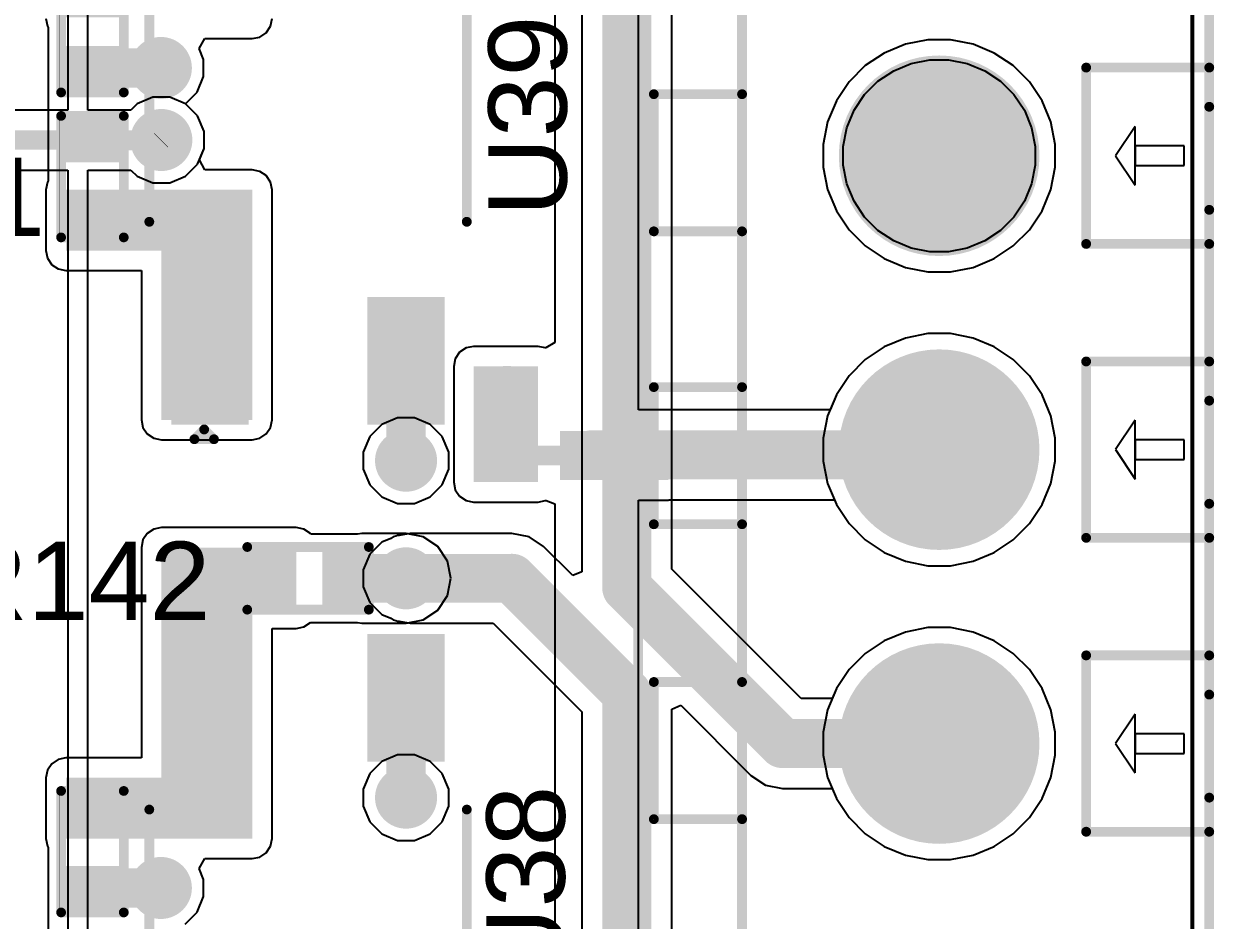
# Model space of a CAD drawing. Header units: millimetres. Extents: x 0 to 5423, y 0 to 5425.
# Drawn here: x 142.68 to 158.11, y 101.7 to 113.32 of the extents above; entities that cross this region are included whole.
import ezdxf

# ---------------------------------------------------------------- set-up
doc = ezdxf.new("R2010")
doc.units = ezdxf.units.MM
for name, color, linetype in [('BottomLayer', 5, 'Continuous'), ('BottomSolder', 6, 'Continuous'), ('MultiLayer', 9, 'Continuous'), ('PadHoleLayer', 156, 'Continuous'), ('TopLayer', 1, 'Continuous'), ('TopOverlay', 2, 'Continuous'), ('TopPaste', 8, 'Continuous'), ('TopSolder', 216, 'Continuous'), ('ViaHoleLayer', 16, 'Continuous')]:
    doc.layers.add(name, color=color, linetype=linetype)
doc.styles.add('Arial', font='', dxfattribs={"height": 0.2})
doc.styles.get('Arial').set_extended_font_data('Arial')

# ---------------------------------------------------------------- blocks, each defined once
blk = doc.blocks.new('N___T___P___42')
at = {"layer": 'TopLayer'}
for points in [[(-0.699, -0.318), (-0.699, 0.318), (-0.241, 0.318), (-0.241, -0.318)], [(0.241, -0.318), (0.241, 0.318), (0.699, 0.318), (0.699, -0.318)], [(-0.386, -0.127), (0.376, -0.127), (0.376, 0.127), (-0.386, 0.127)]]:
    blk.add_hatch(color=1, dxfattribs=at).paths.add_polyline_path(points)
at = {"layer": 'TopPaste'}
for points in [[(-0.699, -0.318), (-0.699, 0.318), (-0.241, 0.318), (-0.241, -0.318)], [(0.241, -0.318), (0.241, 0.318), (0.699, 0.318), (0.699, -0.318)]]:
    blk.add_hatch(color=8, dxfattribs=at).paths.add_polyline_path(points)
blk = doc.blocks.new('SOP_4_2_54_104')
at = {"layer": 'TopLayer'}
for points in [[(-3.85, 1.67), (-2.4, 1.67), (-2.4, 0.87), (-3.85, 0.87)], [(2.4, 1.67), (3.85, 1.67), (3.85, 0.87), (2.4, 0.87)], [(-3.85, -0.87), (-2.4, -0.87), (-2.4, -1.67), (-3.85, -1.67)], [(2.4, -0.87), (3.85, -0.87), (3.85, -1.67), (2.4, -1.67)]]:
    blk.add_hatch(color=1, dxfattribs=at).paths.add_polyline_path(points)
at = {"layer": 'TopPaste'}
for points in [[(-3.85, 1.67), (-2.4, 1.67), (-2.4, 0.87), (-3.85, 0.87)], [(2.4, 1.67), (3.85, 1.67), (3.85, 0.87), (2.4, 0.87)], [(-3.85, -0.87), (-2.4, -0.87), (-2.4, -1.67), (-3.85, -1.67)], [(2.4, -0.87), (3.85, -0.87), (3.85, -1.67), (2.4, -1.67)]]:
    blk.add_hatch(color=8, dxfattribs=at).paths.add_polyline_path(points)
at = {"layer": 'TopSolder'}
for points in [[(-3.952, 1.772), (-2.298, 1.772), (-2.298, 0.768), (-3.952, 0.768)], [(2.298, 1.772), (3.952, 1.772), (3.952, 0.768), (2.298, 0.768)], [(-3.952, -0.768), (-2.298, -0.768), (-2.298, -1.772), (-3.952, -1.772)], [(2.298, -0.768), (3.952, -0.768), (3.952, -1.772), (2.298, -1.772)]]:
    blk.add_hatch(color=216, dxfattribs=at).paths.add_polyline_path(points)
at = {"layer": 'TopOverlay', "const_width": 0.127}
for points in [[(-1.321, 2.057), (1.676, 2.057)], [(-4.14, 1.473), (-4.14, 1.219)], [(-4.14, 1.473), (-4.013, 1.346)], [(-4.013, 1.346), (-4.14, 1.219)], [(-1.321, -2.057), (1.676, -2.057)]]:
    blk.add_lwpolyline(points, dxfattribs=at)
at = {"layer": 'TopOverlay', "const_width": 0.0635}
for points in [[(-1.353, 2.057, 1), (-1.289, 2.057, 1)], [(1.645, 2.057, 1), (1.708, 2.057, 1)], [(-4.172, 1.473, 1), (-4.108, 1.473, 1)], [(-4.172, 1.473, 1), (-4.108, 1.473, 1)], [(-4.045, 1.346, 1), (-3.981, 1.346, 1)], [(-4.045, 1.346, 1), (-3.981, 1.346, 1)], [(-4.172, 1.219, 1), (-4.108, 1.219, 1)], [(-4.172, 1.219, 1), (-4.108, 1.219, 1)], [(-1.353, -2.057, 1), (-1.289, -2.057, 1)], [(1.645, -2.057, 1), (1.708, -2.057, 1)]]:
    blk.add_lwpolyline(points, format="xyb", close=True, dxfattribs=at)
blk = doc.blocks.new('SOP_4_2_54_105')
at = {"layer": 'TopLayer'}
for points in [[(-3.85, 1.67), (-2.4, 1.67), (-2.4, 0.87), (-3.85, 0.87)], [(2.4, 1.67), (3.85, 1.67), (3.85, 0.87), (2.4, 0.87)], [(-3.85, -0.87), (-2.4, -0.87), (-2.4, -1.67), (-3.85, -1.67)], [(2.4, -0.87), (3.85, -0.87), (3.85, -1.67), (2.4, -1.67)]]:
    blk.add_hatch(color=1, dxfattribs=at).paths.add_polyline_path(points)
at = {"layer": 'TopPaste'}
for points in [[(-3.85, 1.67), (-2.4, 1.67), (-2.4, 0.87), (-3.85, 0.87)], [(2.4, 1.67), (3.85, 1.67), (3.85, 0.87), (2.4, 0.87)], [(-3.85, -0.87), (-2.4, -0.87), (-2.4, -1.67), (-3.85, -1.67)], [(2.4, -0.87), (3.85, -0.87), (3.85, -1.67), (2.4, -1.67)]]:
    blk.add_hatch(color=8, dxfattribs=at).paths.add_polyline_path(points)
at = {"layer": 'TopSolder'}
for points in [[(-3.952, 1.772), (-2.298, 1.772), (-2.298, 0.768), (-3.952, 0.768)], [(2.298, 1.772), (3.952, 1.772), (3.952, 0.768), (2.298, 0.768)], [(-3.952, -0.768), (-2.298, -0.768), (-2.298, -1.772), (-3.952, -1.772)], [(2.298, -0.768), (3.952, -0.768), (3.952, -1.772), (2.298, -1.772)]]:
    blk.add_hatch(color=216, dxfattribs=at).paths.add_polyline_path(points)
at = {"layer": 'TopOverlay', "const_width": 0.127}
for points in [[(-1.321, 2.057), (1.676, 2.057)], [(-4.14, 1.473), (-4.14, 1.219)], [(-4.14, 1.473), (-4.013, 1.346)], [(-4.013, 1.346), (-4.14, 1.219)], [(-1.321, -2.057), (1.676, -2.057)]]:
    blk.add_lwpolyline(points, dxfattribs=at)
at = {"layer": 'TopOverlay', "const_width": 0.0635}
for points in [[(-1.353, 2.057, 1), (-1.289, 2.057, 1)], [(1.645, 2.057, 1), (1.708, 2.057, 1)], [(-4.172, 1.473, 1), (-4.108, 1.473, 1)], [(-4.172, 1.473, 1), (-4.108, 1.473, 1)], [(-4.045, 1.346, 1), (-3.981, 1.346, 1)], [(-4.045, 1.346, 1), (-3.981, 1.346, 1)], [(-4.172, 1.219, 1), (-4.108, 1.219, 1)], [(-4.172, 1.219, 1), (-4.108, 1.219, 1)], [(-1.353, -2.057, 1), (-1.289, -2.057, 1)], [(1.645, -2.057, 1), (1.708, -2.057, 1)]]:
    blk.add_lwpolyline(points, format="xyb", close=True, dxfattribs=at)
blk = doc.blocks.new('R___0402_162')
at = {"layer": 'TopLayer'}
for points in [[(-0.699, -0.318), (-0.699, 0.318), (-0.241, 0.318), (-0.241, -0.318)], [(0.241, -0.318), (0.241, 0.318), (0.699, 0.318), (0.699, -0.318)]]:
    blk.add_hatch(color=1, dxfattribs=at).paths.add_polyline_path(points)
at = {"layer": 'TopPaste'}
for points in [[(-0.699, -0.318), (-0.699, 0.318), (-0.241, 0.318), (-0.241, -0.318)], [(0.241, -0.318), (0.241, 0.318), (0.699, 0.318), (0.699, -0.318)]]:
    blk.add_hatch(color=8, dxfattribs=at).paths.add_polyline_path(points)
at = {"layer": 'TopSolder'}
for points in [[(-0.754, -0.373), (-0.754, 0.373), (-0.186, 0.373), (-0.186, -0.373)], [(0.186, -0.373), (0.186, 0.373), (0.754, 0.373), (0.754, -0.373)]]:
    blk.add_hatch(color=216, dxfattribs=at).paths.add_polyline_path(points)
at = {"layer": 'TopOverlay'}
for points, const_width in [([(-0.787, -0.406), (-0.787, 0.406)], 0.127), ([(-0.787, 0.406), (0.787, 0.406)], 0.127), ([(0.787, -0.406), (0.787, 0.406)], 0.127), ([(-0.787, -0.406), (0.787, -0.406)], 0.127), ([(-0.813, -0.432), (0.813, -0.432)], 0.00323)]:
    blk.add_lwpolyline(points, dxfattribs=dict(at, const_width=const_width))
for points, const_width in [([(-0.819, 0.406, 1), (-0.756, 0.406, 1)], 0.0635), ([(-0.819, 0.406, 1), (-0.756, 0.406, 1)], 0.0635), ([(0.756, 0.406, 1), (0.819, 0.406, 1)], 0.0635), ([(0.756, 0.406, 1), (0.819, 0.406, 1)], 0.0635), ([(-0.819, -0.406, 1), (-0.756, -0.406, 1)], 0.0635), ([(-0.819, -0.406, 1), (-0.756, -0.406, 1)], 0.0635), ([(-0.814, -0.432, 1), (-0.812, -0.432, 1)], 0.00161), ([(0.756, -0.406, 1), (0.819, -0.406, 1)], 0.0635), ([(0.756, -0.406, 1), (0.819, -0.406, 1)], 0.0635), ([(0.812, -0.432, 1), (0.814, -0.432, 1)], 0.00161)]:
    blk.add_lwpolyline(points, format="xyb", close=True, dxfattribs=dict(at, const_width=const_width))
blk = doc.blocks.new('R___0402_167')
at = {"layer": 'TopLayer'}
for points in [[(-0.699, -0.318), (-0.699, 0.317), (-0.241, 0.317), (-0.241, -0.318)], [(0.241, -0.318), (0.241, 0.317), (0.699, 0.317), (0.699, -0.318)]]:
    blk.add_hatch(color=1, dxfattribs=at).paths.add_polyline_path(points)
at = {"layer": 'TopPaste'}
for points in [[(-0.699, -0.318), (-0.699, 0.317), (-0.241, 0.317), (-0.241, -0.318)], [(0.241, -0.318), (0.241, 0.317), (0.699, 0.317), (0.699, -0.318)]]:
    blk.add_hatch(color=8, dxfattribs=at).paths.add_polyline_path(points)
at = {"layer": 'TopSolder'}
for points in [[(-0.754, -0.373), (-0.754, 0.373), (-0.186, 0.373), (-0.186, -0.373)], [(0.186, -0.373), (0.186, 0.373), (0.754, 0.373), (0.754, -0.373)]]:
    blk.add_hatch(color=216, dxfattribs=at).paths.add_polyline_path(points)
at = {"layer": 'TopOverlay'}
for points, const_width in [([(-0.787, -0.406), (-0.787, 0.406)], 0.127), ([(0.787, 0.406), (-0.787, 0.406)], 0.127), ([(0.787, -0.406), (0.787, 0.406)], 0.127), ([(0.787, -0.406), (-0.787, -0.406)], 0.127), ([(0.813, -0.432), (-0.813, -0.432)], 0.00323)]:
    blk.add_lwpolyline(points, dxfattribs=dict(at, const_width=const_width))
for points, const_width in [([(-0.819, 0.406, 1), (-0.756, 0.406, 1)], 0.0635), ([(-0.819, 0.406, 1), (-0.756, 0.406, 1)], 0.0635), ([(0.756, 0.406, 1), (0.819, 0.406, 1)], 0.0635), ([(0.756, 0.406, 1), (0.819, 0.406, 1)], 0.0635), ([(-0.819, -0.406, 1), (-0.756, -0.406, 1)], 0.0635), ([(-0.819, -0.406, 1), (-0.756, -0.406, 1)], 0.0635), ([(-0.814, -0.432, 1), (-0.812, -0.432, 1)], 0.00161), ([(0.756, -0.406, 1), (0.819, -0.406, 1)], 0.0635), ([(0.756, -0.406, 1), (0.819, -0.406, 1)], 0.0635), ([(0.812, -0.432, 1), (0.814, -0.432, 1)], 0.00161)]:
    blk.add_lwpolyline(points, format="xyb", close=True, dxfattribs=dict(at, const_width=const_width))
blk = doc.blocks.new('R___0402_168')
at = {"layer": 'TopLayer'}
for points in [[(-0.699, -0.318), (-0.699, 0.317), (-0.241, 0.317), (-0.241, -0.318)], [(0.241, -0.318), (0.241, 0.317), (0.699, 0.317), (0.699, -0.318)]]:
    blk.add_hatch(color=1, dxfattribs=at).paths.add_polyline_path(points)
at = {"layer": 'TopPaste'}
for points in [[(-0.699, -0.318), (-0.699, 0.317), (-0.241, 0.317), (-0.241, -0.318)], [(0.241, -0.318), (0.241, 0.317), (0.699, 0.317), (0.699, -0.318)]]:
    blk.add_hatch(color=8, dxfattribs=at).paths.add_polyline_path(points)
at = {"layer": 'TopSolder'}
for points in [[(-0.754, -0.373), (-0.754, 0.373), (-0.186, 0.373), (-0.186, -0.373)], [(0.186, -0.373), (0.186, 0.373), (0.754, 0.373), (0.754, -0.373)]]:
    blk.add_hatch(color=216, dxfattribs=at).paths.add_polyline_path(points)
at = {"layer": 'TopOverlay'}
for points, const_width in [([(-0.787, -0.406), (-0.787, 0.406)], 0.127), ([(0.787, 0.406), (-0.787, 0.406)], 0.127), ([(0.787, -0.406), (0.787, 0.406)], 0.127), ([(0.787, -0.406), (-0.787, -0.406)], 0.127), ([(0.813, -0.432), (-0.813, -0.432)], 0.00323)]:
    blk.add_lwpolyline(points, dxfattribs=dict(at, const_width=const_width))
for points, const_width in [([(-0.819, 0.406, 1), (-0.756, 0.406, 1)], 0.0635), ([(-0.819, 0.406, 1), (-0.756, 0.406, 1)], 0.0635), ([(0.756, 0.406, 1), (0.819, 0.406, 1)], 0.0635), ([(0.756, 0.406, 1), (0.819, 0.406, 1)], 0.0635), ([(-0.819, -0.406, 1), (-0.756, -0.406, 1)], 0.0635), ([(-0.819, -0.406, 1), (-0.756, -0.406, 1)], 0.0635), ([(-0.814, -0.432, 1), (-0.812, -0.432, 1)], 0.00161), ([(0.756, -0.406, 1), (0.819, -0.406, 1)], 0.0635), ([(0.756, -0.406, 1), (0.819, -0.406, 1)], 0.0635), ([(0.812, -0.432, 1), (0.814, -0.432, 1)], 0.00161)]:
    blk.add_lwpolyline(points, format="xyb", close=True, dxfattribs=dict(at, const_width=const_width))
blk = doc.blocks.new('R___0402_173')
at = {"layer": 'TopLayer'}
for points in [[(-0.699, -0.318), (-0.699, 0.317), (-0.241, 0.317), (-0.241, -0.318)], [(0.241, -0.318), (0.241, 0.317), (0.699, 0.317), (0.699, -0.318)]]:
    blk.add_hatch(color=1, dxfattribs=at).paths.add_polyline_path(points)
at = {"layer": 'TopPaste'}
for points in [[(-0.699, -0.318), (-0.699, 0.317), (-0.241, 0.317), (-0.241, -0.318)], [(0.241, -0.318), (0.241, 0.317), (0.699, 0.317), (0.699, -0.318)]]:
    blk.add_hatch(color=8, dxfattribs=at).paths.add_polyline_path(points)
at = {"layer": 'TopSolder'}
for points in [[(-0.754, -0.373), (-0.754, 0.373), (-0.186, 0.373), (-0.186, -0.373)], [(0.186, -0.373), (0.186, 0.373), (0.754, 0.373), (0.754, -0.373)]]:
    blk.add_hatch(color=216, dxfattribs=at).paths.add_polyline_path(points)
at = {"layer": 'TopOverlay'}
for points, const_width in [([(-0.787, -0.406), (-0.787, 0.406)], 0.127), ([(0.787, 0.406), (-0.787, 0.406)], 0.127), ([(0.787, -0.406), (0.787, 0.406)], 0.127), ([(0.787, -0.406), (-0.787, -0.406)], 0.127), ([(0.813, -0.432), (-0.813, -0.432)], 0.00323)]:
    blk.add_lwpolyline(points, dxfattribs=dict(at, const_width=const_width))
for points, const_width in [([(-0.819, 0.406, 1), (-0.756, 0.406, 1)], 0.0635), ([(-0.819, 0.406, 1), (-0.756, 0.406, 1)], 0.0635), ([(0.756, 0.406, 1), (0.819, 0.406, 1)], 0.0635), ([(0.756, 0.406, 1), (0.819, 0.406, 1)], 0.0635), ([(-0.819, -0.406, 1), (-0.756, -0.406, 1)], 0.0635), ([(-0.819, -0.406, 1), (-0.756, -0.406, 1)], 0.0635), ([(-0.814, -0.432, 1), (-0.812, -0.432, 1)], 0.00161), ([(0.756, -0.406, 1), (0.819, -0.406, 1)], 0.0635), ([(0.756, -0.406, 1), (0.819, -0.406, 1)], 0.0635), ([(0.812, -0.432, 1), (0.814, -0.432, 1)], 0.00161)]:
    blk.add_lwpolyline(points, format="xyb", close=True, dxfattribs=dict(at, const_width=const_width))
blk = doc.blocks.new('DB125_3_81_8P_GN_S_302')
at = {"layer": 'BottomLayer'}
h = blk.add_hatch(color=5, dxfattribs=at)
edge = h.paths.add_edge_path()
edge.add_arc((1.905, 0), 1.25, 0, 360)
h = blk.add_hatch(color=5, dxfattribs=at)
edge = h.paths.add_edge_path()
edge.add_arc((5.715, 0), 1.25, 0, 360)
h = blk.add_hatch(color=5, dxfattribs=at)
edge = h.paths.add_edge_path()
edge.add_arc((9.525, 0), 1.25, 0, 360)
at = {"layer": 'BottomSolder'}
h = blk.add_hatch(color=6, dxfattribs=at)
edge = h.paths.add_edge_path()
edge.add_arc((1.905, 0), 1.3, 0, 360)
h = blk.add_hatch(color=6, dxfattribs=at)
edge = h.paths.add_edge_path()
edge.add_arc((5.715, 0), 1.3, 0, 360)
h = blk.add_hatch(color=6, dxfattribs=at)
edge = h.paths.add_edge_path()
edge.add_arc((9.525, 0), 1.3, 0, 360)
at = {"layer": 'MultiLayer'}
h = blk.add_hatch(color=9, dxfattribs=at)
edge = h.paths.add_edge_path()
edge.add_arc((1.905, 0), 1.25, 0, 360)
h = blk.add_hatch(color=9, dxfattribs=at)
edge = h.paths.add_edge_path()
edge.add_arc((5.715, 0), 1.25, 0, 360)
h = blk.add_hatch(color=9, dxfattribs=at)
edge = h.paths.add_edge_path()
edge.add_arc((9.525, 0), 1.25, 0, 360)
at = {"layer": 'PadHoleLayer'}
h = blk.add_hatch(color=156, dxfattribs=at)
edge = h.paths.add_edge_path()
edge.add_arc((1.905, 0), 0.625, 0, 360)
h = blk.add_hatch(color=156, dxfattribs=at)
edge = h.paths.add_edge_path()
edge.add_arc((5.715, 0), 0.625, 0, 360)
h = blk.add_hatch(color=156, dxfattribs=at)
edge = h.paths.add_edge_path()
edge.add_arc((9.525, 0), 0.625, 0, 360)
at = {"layer": 'TopLayer'}
h = blk.add_hatch(color=1, dxfattribs=at)
edge = h.paths.add_edge_path()
edge.add_arc((1.905, 0), 1.25, 0, 360)
h = blk.add_hatch(color=1, dxfattribs=at)
edge = h.paths.add_edge_path()
edge.add_arc((5.715, 0), 1.25, 0, 360)
h = blk.add_hatch(color=1, dxfattribs=at)
edge = h.paths.add_edge_path()
edge.add_arc((9.525, 0), 1.25, 0, 360)
at = {"layer": 'TopSolder'}
h = blk.add_hatch(color=216, dxfattribs=at)
edge = h.paths.add_edge_path()
edge.add_arc((1.905, 0), 1.3, 0, 360)
h = blk.add_hatch(color=216, dxfattribs=at)
edge = h.paths.add_edge_path()
edge.add_arc((5.715, 0), 1.3, 0, 360)
h = blk.add_hatch(color=216, dxfattribs=at)
edge = h.paths.add_edge_path()
edge.add_arc((9.525, 0), 1.3, 0, 360)
at = {"layer": 'TopOverlay'}
for p, q in [((1.905, -2.286), (1.524, -2.54)), ((2.286, -2.54), (1.905, -2.286)), ((5.715, -2.286), (5.334, -2.54)), ((6.096, -2.54), (5.715, -2.286)), ((9.525, -2.286), (9.144, -2.54)), ((9.906, -2.54), (9.525, -2.286)), ((1.524, -2.54), (2.286, -2.54)), ((2.032, -2.54), (1.778, -2.54)), ((1.778, -2.54), (1.778, -3.175)), ((2.032, -3.175), (2.032, -2.54)), ((5.334, -2.54), (6.096, -2.54)), ((5.842, -2.54), (5.588, -2.54)), ((5.588, -2.54), (5.588, -3.175)), ((5.842, -3.175), (5.842, -2.54)), ((9.144, -2.54), (9.906, -2.54)), ((9.652, -2.54), (9.398, -2.54)), ((9.398, -2.54), (9.398, -3.175)), ((9.652, -3.175), (9.652, -2.54)), ((1.778, -3.175), (2.032, -3.175)), ((5.588, -3.175), (5.842, -3.175)), ((9.398, -3.175), (9.652, -3.175))]:
    blk.add_line(p, q, dxfattribs=at)
at = {"layer": 'TopOverlay', "const_width": 0.127}
for points in [[(-15.245, 3.9), (15.245, 3.9)], [(0.925, 3.697), (0.925, 2.554)], [(0.925, 3.697), (2.703, 3.697)], [(2.703, 3.697), (2.703, 2.554)], [(4.748, 3.697), (4.748, 2.554)], [(4.748, 3.697), (6.526, 3.697)], [(6.526, 3.697), (6.526, 2.554)], [(8.545, 3.697), (8.545, 2.554)], [(8.545, 3.697), (10.323, 3.697)], [(10.323, 3.697), (10.323, 2.554)], [(-15.245, 2.554), (15.245, 2.554)], [(0.925, 2.554), (2.703, 2.554)], [(4.748, 2.554), (6.526, 2.554)], [(8.545, 2.554), (10.323, 2.554)], [(0.762, -1.905), (3.048, -1.905)], [(0.762, -1.905), (0.762, -3.5)], [(3.048, -1.905), (3.048, -3.5)], [(4.572, -1.905), (6.858, -1.905)], [(4.572, -1.905), (4.572, -3.5)], [(6.858, -1.905), (6.858, -3.5)], [(8.382, -1.905), (10.668, -1.905)], [(8.382, -1.905), (8.382, -3.5)], [(10.668, -1.905), (10.668, -3.5)], [(-15.245, -3.5), (15.245, -3.5)], [(0.762, -3.5), (1.204, -3.5)], [(2.54, -3.5), (3.048, -3.5)], [(4.572, -3.5), (5.014, -3.5)], [(6.35, -3.5), (6.858, -3.5)], [(8.382, -3.5), (8.824, -3.5)], [(10.16, -3.5), (10.668, -3.5)]]:
    blk.add_lwpolyline(points, dxfattribs=at)
at = {"layer": 'TopOverlay', "const_width": 0.0635}
for points in [[(0.893, 3.697, 1), (0.957, 3.697, 1)], [(0.893, 3.697, 1), (0.957, 3.697, 1)], [(2.671, 3.697, 1), (2.735, 3.697, 1)], [(2.671, 3.697, 1), (2.735, 3.697, 1)], [(4.716, 3.697, 1), (4.78, 3.697, 1)], [(4.716, 3.697, 1), (4.78, 3.697, 1)], [(6.494, 3.697, 1), (6.558, 3.697, 1)], [(6.494, 3.697, 1), (6.558, 3.697, 1)], [(8.513, 3.697, 1), (8.577, 3.697, 1)], [(8.513, 3.697, 1), (8.577, 3.697, 1)], [(10.291, 3.697, 1), (10.355, 3.697, 1)], [(10.291, 3.697, 1), (10.355, 3.697, 1)], [(0.893, 2.554, 1), (0.957, 2.554, 1)], [(0.893, 2.554, 1), (0.957, 2.554, 1)], [(2.671, 2.554, 1), (2.735, 2.554, 1)], [(2.671, 2.554, 1), (2.735, 2.554, 1)], [(4.716, 2.554, 1), (4.78, 2.554, 1)], [(4.716, 2.554, 1), (4.78, 2.554, 1)], [(6.494, 2.554, 1), (6.558, 2.554, 1)], [(6.494, 2.554, 1), (6.558, 2.554, 1)], [(8.513, 2.554, 1), (8.577, 2.554, 1)], [(8.513, 2.554, 1), (8.577, 2.554, 1)], [(10.291, 2.554, 1), (10.355, 2.554, 1)], [(10.291, 2.554, 1), (10.355, 2.554, 1)], [(0.73, -1.905, 1), (0.794, -1.905, 1)], [(0.73, -1.905, 1), (0.794, -1.905, 1)], [(3.016, -1.905, 1), (3.08, -1.905, 1)], [(3.016, -1.905, 1), (3.08, -1.905, 1)], [(4.54, -1.905, 1), (4.604, -1.905, 1)], [(4.54, -1.905, 1), (4.604, -1.905, 1)], [(6.826, -1.905, 1), (6.89, -1.905, 1)], [(6.826, -1.905, 1), (6.89, -1.905, 1)], [(8.35, -1.905, 1), (8.414, -1.905, 1)], [(8.35, -1.905, 1), (8.414, -1.905, 1)], [(10.636, -1.905, 1), (10.7, -1.905, 1)], [(10.636, -1.905, 1), (10.7, -1.905, 1)], [(0.73, -3.5, 1), (0.794, -3.5, 1)], [(0.73, -3.5, 1), (0.794, -3.5, 1)], [(1.172, -3.5, 1), (1.236, -3.5, 1)], [(2.508, -3.5, 1), (2.572, -3.5, 1)], [(3.016, -3.5, 1), (3.08, -3.5, 1)], [(3.016, -3.5, 1), (3.08, -3.5, 1)], [(4.54, -3.5, 1), (4.604, -3.5, 1)], [(4.54, -3.5, 1), (4.604, -3.5, 1)], [(4.982, -3.5, 1), (5.046, -3.5, 1)], [(6.318, -3.5, 1), (6.382, -3.5, 1)], [(6.826, -3.5, 1), (6.89, -3.5, 1)], [(6.826, -3.5, 1), (6.89, -3.5, 1)], [(8.35, -3.5, 1), (8.414, -3.5, 1)], [(8.35, -3.5, 1), (8.414, -3.5, 1)], [(8.792, -3.5, 1), (8.856, -3.5, 1)], [(10.128, -3.5, 1), (10.192, -3.5, 1)], [(10.636, -3.5, 1), (10.7, -3.5, 1)], [(10.636, -3.5, 1), (10.7, -3.5, 1)]]:
    blk.add_lwpolyline(points, format="xyb", close=True, dxfattribs=at)

msp = doc.modelspace()

# ---------------------------------------------------------------- hatches: boundary and pattern name
at = {"layer": 'BottomLayer'}
h = msp.add_hatch(color=5, dxfattribs=at)
edge = h.paths.add_edge_path()
edge.add_arc((144.458, 112.745), 0.3, 0, 360)
h = msp.add_hatch(color=5, dxfattribs=at)
edge = h.paths.add_edge_path()
edge.add_arc((144.464, 111.811), 0.3, 0, 360)
h = msp.add_hatch(color=5, dxfattribs=at)
edge = h.paths.add_edge_path()
edge.add_arc((148.943, 108.481), 0.3, 0, 360)
h = msp.add_hatch(color=5, dxfattribs=at)
edge = h.paths.add_edge_path()
edge.add_arc((147.635, 107.654), 0.3, 0, 360)
h = msp.add_hatch(color=5, dxfattribs=at)
edge = h.paths.add_edge_path()
edge.add_arc((147.635, 106.129), 0.3, 0, 360)
h = msp.add_hatch(color=5, dxfattribs=at)
edge = h.paths.add_edge_path()
edge.add_arc((147.635, 103.286), 0.3, 0, 360)
h = msp.add_hatch(color=5, dxfattribs=at)
edge = h.paths.add_edge_path()
edge.add_arc((144.458, 102.115), 0.3, 0, 360)
at = {"layer": 'BottomSolder'}
h = msp.add_hatch(color=6, dxfattribs=at)
edge = h.paths.add_edge_path()
edge.add_arc((144.458, 112.745), 0.402, 0, 360)
h = msp.add_hatch(color=6, dxfattribs=at)
edge = h.paths.add_edge_path()
edge.add_arc((144.464, 111.811), 0.402, 0, 360)
h = msp.add_hatch(color=6, dxfattribs=at)
edge = h.paths.add_edge_path()
edge.add_arc((148.943, 108.481), 0.402, 0, 360)
h = msp.add_hatch(color=6, dxfattribs=at)
edge = h.paths.add_edge_path()
edge.add_arc((147.635, 107.654), 0.402, 0, 360)
h = msp.add_hatch(color=6, dxfattribs=at)
edge = h.paths.add_edge_path()
edge.add_arc((147.635, 106.129), 0.402, 0, 360)
h = msp.add_hatch(color=6, dxfattribs=at)
edge = h.paths.add_edge_path()
edge.add_arc((147.635, 103.286), 0.402, 0, 360)
h = msp.add_hatch(color=6, dxfattribs=at)
edge = h.paths.add_edge_path()
edge.add_arc((144.458, 102.115), 0.402, 0, 360)
at = {"layer": 'TopLayer'}
h = msp.add_hatch(color=1, dxfattribs=at)
edge = h.paths.add_edge_path()
edge.add_arc((144.458, 112.745), 0.3, 0, 360)
h = msp.add_hatch(color=1, dxfattribs=at)
edge = h.paths.add_edge_path()
edge.add_arc((144.464, 111.811), 0.3, 0, 360)
for points in [[(145.61, 111.166), (143.228, 111.166), (143.228, 110.378), (145.61, 110.378)], [(145.641, 108.183), (145.641, 111.166), (144.464, 111.166), (144.464, 108.183)], [(149.346, 107.377), (149.346, 108.876), (148.511, 108.876), (148.511, 107.377)], [(149.628, 107.403), (151.032, 107.403), (151.032, 108.038), (149.628, 108.038)], [(144.464, 106.528), (144.464, 102.755), (145.641, 102.755), (145.641, 106.528)], [(144.464, 105.739), (146.212, 105.739), (146.212, 106.528), (144.464, 106.528)], [(145.61, 103.543), (143.228, 103.543), (143.228, 102.755), (145.61, 102.755)]]:
    msp.add_hatch(color=1, dxfattribs=at).paths.add_polyline_path(points)
h = msp.add_hatch(color=1, dxfattribs=at)
edge = h.paths.add_edge_path()
edge.add_arc((148.943, 108.481), 0.3, 0, 360)
h = msp.add_hatch(color=1, dxfattribs=at)
edge = h.paths.add_edge_path()
edge.add_arc((147.635, 107.654), 0.3, 0, 360)
h = msp.add_hatch(color=1, dxfattribs=at)
edge = h.paths.add_edge_path()
edge.add_arc((147.635, 106.129), 0.3, 0, 360)
h = msp.add_hatch(color=1, dxfattribs=at)
edge = h.paths.add_edge_path()
edge.add_arc((147.635, 103.286), 0.3, 0, 360)
h = msp.add_hatch(color=1, dxfattribs=at)
edge = h.paths.add_edge_path()
edge.add_arc((144.458, 102.115), 0.3, 0, 360)
at = {"layer": 'TopSolder'}
h = msp.add_hatch(color=216, dxfattribs=at)
edge = h.paths.add_edge_path()
edge.add_arc((144.458, 112.745), 0.402, 0, 360)
h = msp.add_hatch(color=216, dxfattribs=at)
edge = h.paths.add_edge_path()
edge.add_arc((144.464, 111.811), 0.402, 0, 360)
h = msp.add_hatch(color=216, dxfattribs=at)
edge = h.paths.add_edge_path()
edge.add_arc((148.943, 108.481), 0.402, 0, 360)
h = msp.add_hatch(color=216, dxfattribs=at)
edge = h.paths.add_edge_path()
edge.add_arc((147.635, 107.654), 0.402, 0, 360)
h = msp.add_hatch(color=216, dxfattribs=at)
edge = h.paths.add_edge_path()
edge.add_arc((147.635, 106.129), 0.402, 0, 360)
h = msp.add_hatch(color=216, dxfattribs=at)
edge = h.paths.add_edge_path()
edge.add_arc((147.635, 103.286), 0.402, 0, 360)
h = msp.add_hatch(color=216, dxfattribs=at)
edge = h.paths.add_edge_path()
edge.add_arc((144.458, 102.115), 0.402, 0, 360)
at = {"layer": 'ViaHoleLayer'}
h = msp.add_hatch(color=16, dxfattribs=at)
edge = h.paths.add_edge_path()
edge.add_arc((144.458, 112.745), 0.15, 0, 360)
h = msp.add_hatch(color=16, dxfattribs=at)
edge = h.paths.add_edge_path()
edge.add_arc((144.464, 111.811), 0.15, 0, 360)
h = msp.add_hatch(color=16, dxfattribs=at)
edge = h.paths.add_edge_path()
edge.add_arc((148.943, 108.481), 0.15, 0, 360)
h = msp.add_hatch(color=16, dxfattribs=at)
edge = h.paths.add_edge_path()
edge.add_arc((147.635, 107.654), 0.15, 0, 360)
h = msp.add_hatch(color=16, dxfattribs=at)
edge = h.paths.add_edge_path()
edge.add_arc((147.635, 106.129), 0.15, 0, 360)
h = msp.add_hatch(color=16, dxfattribs=at)
edge = h.paths.add_edge_path()
edge.add_arc((147.635, 103.286), 0.15, 0, 360)
h = msp.add_hatch(color=16, dxfattribs=at)
edge = h.paths.add_edge_path()
edge.add_arc((144.458, 102.115), 0.15, 0, 360)

# ---------------------------------------------------------------- linework, layer by layer
at = {"layer": 'BottomLayer'}
for p, q in [((157.81, 155.456), (157.81, 13.444)), ((143.51, 112.199), (143.51, 136.728)), ((143.251, 136.469), (143.251, 112.199)), ((151.078, 106.248), (151.078, 115.418)), ((149.912, 115.176), (149.912, 106.212)), ((154.395, 113.111), (154.105, 113.053)), ((154.692, 113.111), (154.395, 113.111)), ((154.982, 113.053), (154.692, 113.111)), ((153.831, 112.939), (153.585, 112.775)), ((154.105, 113.053), (153.831, 112.939)), ((155.256, 112.939), (154.982, 113.053)), ((155.502, 112.775), (155.256, 112.939)), ((153.585, 112.775), (153.375, 112.565)), ((153.954, 112.71), (154.18, 112.804)), ((154.18, 112.804), (154.421, 112.852)), ((154.421, 112.852), (154.666, 112.852)), ((154.666, 112.852), (154.907, 112.804)), ((154.907, 112.804), (155.133, 112.71)), ((155.712, 112.565), (155.502, 112.775)), ((153.75, 112.574), (153.954, 112.71)), ((155.133, 112.71), (155.337, 112.574)), ((153.375, 112.565), (153.211, 112.319)), ((153.576, 112.4), (153.75, 112.574)), ((155.337, 112.574), (155.51, 112.4)), ((155.876, 112.319), (155.712, 112.565)), ((144.354, 112.365), (144.15, 112.28)), ((144.574, 112.365), (144.354, 112.365)), ((144.778, 112.28), (144.574, 112.365)), ((153.211, 112.319), (153.097, 112.045)), ((153.44, 112.196), (153.576, 112.4)), ((155.51, 112.4), (155.647, 112.196)), ((155.99, 112.045), (155.876, 112.319)), ((143.251, 112.199), (100.201, 112.199)), ((144.069, 112.199), (143.51, 112.199)), ((144.15, 112.28), (144.069, 112.199)), ((144.934, 112.125), (144.778, 112.28)), ((153.346, 111.97), (153.44, 112.196)), ((155.647, 112.196), (155.741, 111.97)), ((145.018, 111.921), (144.934, 112.125)), ((153.097, 112.045), (153.039, 111.755)), ((156.047, 111.755), (155.99, 112.045)), ((145.018, 111.701), (145.018, 111.921)), ((153.298, 111.729), (153.346, 111.97)), ((155.741, 111.97), (155.788, 111.729)), ((144.934, 111.497), (145.018, 111.701)), ((153.039, 111.755), (153.039, 111.458)), ((153.298, 111.484), (153.298, 111.729)), ((155.788, 111.729), (155.788, 111.484)), ((156.047, 111.458), (156.047, 111.755)), ((100.362, 111.422), (143.251, 111.422)), ((143.251, 111.422), (143.251, 95.029)), ((143.51, 95.029), (143.51, 111.422)), ((143.51, 111.422), (144.069, 111.422)), ((144.069, 111.422), (144.15, 111.341)), ((144.778, 111.341), (144.934, 111.497)), ((153.039, 111.458), (153.097, 111.168)), ((153.346, 111.243), (153.298, 111.484)), ((155.788, 111.484), (155.741, 111.243)), ((155.99, 111.168), (156.047, 111.458)), ((144.15, 111.341), (144.354, 111.257)), ((144.354, 111.257), (144.574, 111.257)), ((144.574, 111.257), (144.778, 111.341)), ((153.44, 111.017), (153.346, 111.243)), ((155.741, 111.243), (155.647, 111.017)), ((153.097, 111.168), (153.211, 110.894)), ((155.876, 110.894), (155.99, 111.168)), ((153.576, 110.813), (153.44, 111.017)), ((155.647, 111.017), (155.51, 110.813)), ((153.211, 110.894), (153.375, 110.648)), ((153.75, 110.639), (153.576, 110.813)), ((155.51, 110.813), (155.337, 110.639)), ((155.712, 110.648), (155.876, 110.894)), ((153.375, 110.648), (153.585, 110.438)), ((153.954, 110.503), (153.75, 110.639)), ((155.337, 110.639), (155.133, 110.503)), ((155.502, 110.438), (155.712, 110.648)), ((154.18, 110.409), (153.954, 110.503)), ((155.133, 110.503), (154.907, 110.409)), ((153.585, 110.438), (153.831, 110.274)), ((154.421, 110.362), (154.18, 110.409)), ((154.666, 110.362), (154.421, 110.362)), ((154.907, 110.409), (154.666, 110.362)), ((155.256, 110.274), (155.502, 110.438)), ((153.831, 110.274), (154.105, 110.16)), ((154.105, 110.16), (154.395, 110.103)), ((154.692, 110.103), (154.982, 110.16)), ((154.982, 110.16), (155.256, 110.274)), ((154.395, 110.103), (154.692, 110.103)), ((154.105, 109.243), (153.831, 109.129)), ((154.395, 109.301), (154.105, 109.243)), ((154.692, 109.301), (154.395, 109.301)), ((154.982, 109.243), (154.692, 109.301)), ((155.256, 109.129), (154.982, 109.243)), ((153.831, 109.129), (153.585, 108.965)), ((155.502, 108.965), (155.256, 109.129)), ((153.585, 108.965), (153.375, 108.755)), ((155.712, 108.755), (155.502, 108.965)), ((153.375, 108.755), (153.211, 108.509)), ((155.876, 108.509), (155.712, 108.755)), ((153.211, 108.509), (153.097, 108.235)), ((155.99, 108.235), (155.876, 108.509)), ((147.524, 108.208), (147.321, 108.123)), ((147.745, 108.208), (147.524, 108.208)), ((147.949, 108.123), (147.745, 108.208)), ((153.097, 108.235), (153.039, 107.945)), ((156.047, 107.945), (155.99, 108.235)), ((147.321, 108.123), (147.165, 107.967)), ((148.104, 107.967), (147.949, 108.123)), ((147.165, 107.967), (147.081, 107.764)), ((148.189, 107.764), (148.104, 107.967)), ((153.039, 107.945), (153.039, 107.648)), ((156.047, 107.648), (156.047, 107.945)), ((147.081, 107.764), (147.081, 107.543)), ((148.189, 107.543), (148.189, 107.764)), ((147.081, 107.543), (147.165, 107.34)), ((148.104, 107.34), (148.189, 107.543)), ((153.039, 107.648), (153.097, 107.358)), ((155.99, 107.358), (156.047, 107.648)), ((147.165, 107.34), (147.321, 107.184)), ((147.949, 107.184), (148.104, 107.34)), ((153.097, 107.358), (153.211, 107.084)), ((155.876, 107.084), (155.99, 107.358)), ((147.321, 107.184), (147.524, 107.1)), ((147.524, 107.1), (147.745, 107.1)), ((147.745, 107.1), (147.949, 107.184)), ((153.211, 107.084), (153.375, 106.838)), ((155.712, 106.838), (155.876, 107.084)), ((153.375, 106.838), (153.585, 106.628)), ((155.502, 106.628), (155.712, 106.838)), ((147.321, 106.598), (147.165, 106.442)), ((147.436, 106.646), (147.321, 106.598)), ((147.468, 106.667), (147.436, 106.646)), ((147.504, 106.674), (147.468, 106.667)), ((147.524, 106.683), (147.504, 106.674)), ((147.546, 106.683), (147.524, 106.683)), ((147.69, 106.711), (147.546, 106.683)), ((149.006, 106.711), (147.69, 106.711)), ((149.229, 106.667), (149.006, 106.711)), ((149.418, 106.541), (149.229, 106.667)), ((153.585, 106.628), (153.831, 106.464)), ((155.256, 106.464), (155.502, 106.628)), ((147.165, 106.442), (147.081, 106.239)), ((149.795, 106.164), (149.418, 106.541)), ((153.831, 106.464), (154.105, 106.35)), ((154.982, 106.35), (155.256, 106.464)), ((154.105, 106.35), (154.395, 106.293)), ((154.395, 106.293), (154.692, 106.293)), ((154.692, 106.293), (154.982, 106.35)), ((147.081, 106.239), (147.081, 106.018)), ((149.912, 106.212), (149.795, 106.164)), ((152.757, 104.569), (151.078, 106.248)), ((147.081, 106.018), (147.165, 105.815)), ((147.165, 105.815), (147.321, 105.659)), ((147.321, 105.659), (147.436, 105.611)), ((147.436, 105.611), (147.468, 105.59)), ((147.468, 105.59), (147.504, 105.583)), ((147.504, 105.583), (147.524, 105.575)), ((147.524, 105.575), (147.546, 105.575)), ((147.546, 105.575), (147.69, 105.546)), ((147.69, 105.546), (148.765, 105.546)), ((148.765, 105.546), (149.912, 104.398)), ((154.105, 105.433), (153.831, 105.319)), ((154.395, 105.491), (154.105, 105.433)), ((154.692, 105.491), (154.395, 105.491)), ((154.982, 105.433), (154.692, 105.491)), ((155.256, 105.319), (154.982, 105.433)), ((153.831, 105.319), (153.585, 105.155)), ((155.502, 105.155), (155.256, 105.319)), ((153.585, 105.155), (153.375, 104.945)), ((155.712, 104.945), (155.502, 105.155)), ((153.375, 104.945), (153.211, 104.699)), ((155.876, 104.699), (155.712, 104.945)), ((153.211, 104.699), (153.157, 104.569)), ((155.99, 104.425), (155.876, 104.699)), ((151.078, 104.434), (151.195, 104.483)), ((151.078, 97.744), (151.078, 104.434)), ((151.195, 104.483), (152.103, 103.575)), ((153.157, 104.569), (152.757, 104.569)), ((149.912, 104.398), (149.912, 97.502)), ((156.047, 104.135), (155.99, 104.425)), ((156.047, 103.838), (156.047, 104.135)), ((147.524, 103.84), (147.321, 103.756)), ((147.745, 103.84), (147.524, 103.84)), ((147.949, 103.756), (147.745, 103.84)), ((155.99, 103.548), (156.047, 103.838)), ((147.321, 103.756), (147.165, 103.6)), ((148.104, 103.6), (147.949, 103.756)), ((147.165, 103.6), (147.081, 103.397)), ((148.189, 103.397), (148.104, 103.6)), ((152.103, 103.575), (152.292, 103.448)), ((155.876, 103.274), (155.99, 103.548)), ((147.081, 103.397), (147.081, 103.176)), ((148.189, 103.176), (148.189, 103.397)), ((152.292, 103.448), (152.515, 103.404)), ((152.515, 103.404), (153.157, 103.404)), ((153.157, 103.404), (153.211, 103.274)), ((153.211, 103.274), (153.375, 103.028)), ((155.712, 103.028), (155.876, 103.274)), ((147.081, 103.176), (147.165, 102.973)), ((148.104, 102.973), (148.189, 103.176)), ((147.165, 102.973), (147.321, 102.817)), ((147.949, 102.817), (148.104, 102.973)), ((153.375, 103.028), (153.585, 102.818)), ((155.502, 102.818), (155.712, 103.028)), ((147.321, 102.817), (147.524, 102.732)), ((147.524, 102.732), (147.745, 102.732)), ((147.745, 102.732), (147.949, 102.817)), ((153.585, 102.818), (153.831, 102.654)), ((155.256, 102.654), (155.502, 102.818)), ((153.831, 102.654), (154.105, 102.54)), ((154.982, 102.54), (155.256, 102.654)), ((154.105, 102.54), (154.395, 102.483)), ((154.395, 102.483), (154.692, 102.483)), ((154.692, 102.483), (154.982, 102.54))]:
    msp.add_line(p, q, dxfattribs=at)
for points, const_width in [([(150.495, 106.007), (150.495, 115.418)], 0.635), ([(100.201, 111.811), (144.464, 111.811)], 0.254), ([(147.69, 106.129), (149.006, 106.129)], 0.635), ([(149.006, 106.129), (150.495, 104.64)], 0.635), ([(150.495, 106.007), (152.515, 103.987)], 0.635), ([(150.495, 97.502), (150.495, 104.64)], 0.635), ([(152.515, 103.987), (154.543, 103.987)], 0.635)]:
    msp.add_lwpolyline(points, dxfattribs=dict(at, const_width=const_width))
for points, const_width in [([(144.401, 111.811, 1), (144.528, 111.811, 1)], 0.127), ([(147.532, 106.129, 1), (147.849, 106.129, 1)], 0.318), ([(148.847, 106.129, 1), (149.165, 106.129, 1)], 0.318), ([(148.847, 106.129, 1), (149.165, 106.129, 1)], 0.318), ([(150.336, 106.007, 1), (150.654, 106.007, 1)], 0.318), ([(150.336, 106.007, 1), (150.654, 106.007, 1)], 0.318), ([(150.336, 104.64, 1), (150.654, 104.64, 1)], 0.318), ([(150.336, 104.64, 1), (150.654, 104.64, 1)], 0.318), ([(152.356, 103.987, 1), (152.674, 103.987, 1)], 0.318), ([(152.356, 103.987, 1), (152.674, 103.987, 1)], 0.318), ([(154.385, 103.987, 1), (154.702, 103.987, 1)], 0.318)]:
    msp.add_lwpolyline(points, format="xyb", close=True, dxfattribs=dict(at, const_width=const_width))
at = {"layer": 'TopLayer'}
for p, q in [((157.836, 155.245), (157.836, 5.489)), ((149.565, 129.631), (149.565, 109.188)), ((150.647, 108.312), (150.647, 129.676)), ((142.969, 113.385), (142.988, 113.286)), ((145.88, 113.286), (145.9, 113.385)), ((142.988, 113.286), (142.999, 113.27)), ((142.999, 113.27), (142.999, 112.263)), ((145.824, 113.202), (145.88, 113.286)), ((144.952, 112.999), (145.027, 113.126)), ((145.027, 113.126), (145.61, 113.126)), ((145.61, 113.126), (145.61, 113.126)), ((145.61, 113.126), (145.641, 113.126)), ((145.641, 113.126), (145.74, 113.145)), ((145.74, 113.145), (145.824, 113.202)), ((154.395, 113.111), (154.105, 113.053)), ((154.692, 113.111), (154.395, 113.111)), ((154.717, 113.106), (154.692, 113.111)), ((154.982, 113.053), (154.717, 113.106)), ((145.012, 112.856), (144.952, 112.999)), ((153.831, 112.939), (153.585, 112.775)), ((154.105, 113.053), (153.831, 112.939)), ((155.256, 112.939), (154.982, 113.053)), ((155.502, 112.775), (155.256, 112.939)), ((145.012, 112.635), (145.012, 112.856)), ((153.585, 112.775), (153.375, 112.565)), ((155.712, 112.565), (155.502, 112.775)), ((144.927, 112.432), (145.012, 112.635)), ((153.375, 112.565), (153.211, 112.319)), ((155.876, 112.319), (155.712, 112.565)), ((144.778, 112.282), (144.927, 112.432)), ((153.211, 112.319), (153.097, 112.045)), ((155.99, 112.045), (155.876, 112.319)), ((142.999, 112.263), (142.999, 111.281)), ((144.778, 112.28), (144.778, 112.282)), ((144.934, 112.125), (144.778, 112.28)), ((145.018, 111.921), (144.934, 112.125)), ((153.097, 112.045), (153.039, 111.755)), ((156.047, 111.755), (155.99, 112.045)), ((145.018, 111.701), (145.018, 111.921)), ((144.957, 111.552), (145.018, 111.701)), ((153.039, 111.755), (153.039, 111.458)), ((156.047, 111.458), (156.047, 111.755)), ((145.028, 111.425), (144.957, 111.552)), ((145.641, 111.425), (145.028, 111.425)), ((145.74, 111.405), (145.641, 111.425)), ((145.824, 111.349), (145.74, 111.405)), ((153.039, 111.458), (153.097, 111.168)), ((155.99, 111.168), (156.047, 111.458)), ((142.988, 111.265), (142.969, 111.166)), ((142.999, 111.281), (142.988, 111.265)), ((145.88, 111.265), (145.824, 111.349)), ((145.9, 111.166), (145.88, 111.265)), ((142.969, 111.166), (142.969, 110.378)), ((145.9, 108.183), (145.9, 111.166)), ((153.097, 111.168), (153.211, 110.894)), ((155.876, 110.894), (155.99, 111.168)), ((153.211, 110.894), (153.375, 110.648)), ((155.712, 110.648), (155.876, 110.894)), ((153.375, 110.648), (153.585, 110.438)), ((155.502, 110.438), (155.712, 110.648)), ((142.969, 110.378), (142.988, 110.279)), ((153.585, 110.438), (153.831, 110.274)), ((155.256, 110.274), (155.502, 110.438)), ((142.988, 110.279), (143.045, 110.195)), ((143.045, 110.195), (143.129, 110.139)), ((143.129, 110.139), (143.228, 110.119)), ((153.831, 110.274), (154.105, 110.16)), ((154.105, 110.16), (154.395, 110.103)), ((154.692, 110.103), (154.982, 110.16)), ((154.982, 110.16), (155.256, 110.274)), ((143.228, 110.119), (144.205, 110.119)), ((144.205, 110.119), (144.205, 108.183)), ((154.395, 110.103), (154.692, 110.103)), ((154.105, 109.243), (153.831, 109.129)), ((154.395, 109.301), (154.105, 109.243)), ((154.692, 109.301), (154.395, 109.301)), ((154.982, 109.243), (154.692, 109.301)), ((155.256, 109.129), (154.982, 109.243)), ((148.328, 109.059), (148.272, 108.975)), ((148.412, 109.115), (148.328, 109.059)), ((148.511, 109.135), (148.412, 109.115)), ((149.346, 109.135), (148.511, 109.135)), ((149.438, 109.117), (149.346, 109.135)), ((149.447, 109.116), (149.438, 109.117)), ((149.565, 109.188), (149.447, 109.116)), ((153.831, 109.129), (153.585, 108.965)), ((155.502, 108.965), (155.256, 109.129)), ((148.272, 108.975), (148.252, 108.876)), ((153.585, 108.965), (153.375, 108.755)), ((155.712, 108.755), (155.502, 108.965)), ((148.252, 108.876), (148.252, 107.377)), ((153.375, 108.755), (153.211, 108.509)), ((155.876, 108.509), (155.712, 108.755)), ((153.211, 108.509), (153.129, 108.312)), ((155.99, 108.235), (155.876, 108.509)), ((153.129, 108.312), (150.647, 108.312)), ((144.205, 108.183), (144.225, 108.084)), ((145.88, 108.084), (145.9, 108.183)), ((156.047, 107.945), (155.99, 108.235)), ((144.225, 108.084), (144.281, 108)), ((144.281, 108), (144.365, 107.944)), ((145.74, 107.944), (145.824, 108)), ((145.824, 108), (145.88, 108.084)), ((144.365, 107.944), (144.464, 107.924)), ((144.464, 107.924), (145.641, 107.924)), ((145.641, 107.924), (145.74, 107.944)), ((156.047, 107.648), (156.047, 107.945)), ((155.99, 107.358), (156.047, 107.648)), ((148.252, 107.377), (148.272, 107.278)), ((148.272, 107.278), (148.328, 107.194)), ((155.876, 107.084), (155.99, 107.358)), ((148.328, 107.194), (148.412, 107.138)), ((148.412, 107.138), (148.511, 107.118)), ((148.511, 107.118), (149.346, 107.118)), ((149.346, 107.118), (149.438, 107.137)), ((149.438, 107.137), (149.449, 107.137)), ((149.449, 107.137), (149.565, 107.093)), ((149.565, 107.093), (149.565, 100.885)), ((150.647, 100.759), (150.647, 107.144)), ((150.647, 107.144), (151.032, 107.144)), ((151.032, 107.144), (151.043, 107.146)), ((151.043, 107.146), (153.185, 107.146)), ((153.185, 107.146), (153.211, 107.084)), ((153.211, 107.084), (153.375, 106.838)), ((155.712, 106.838), (155.876, 107.084)), ((144.365, 106.767), (144.281, 106.711)), ((144.464, 106.787), (144.365, 106.767)), ((146.212, 106.787), (144.464, 106.787)), ((146.311, 106.767), (146.212, 106.787)), ((146.395, 106.711), (146.311, 106.767)), ((153.375, 106.838), (153.585, 106.628)), ((155.502, 106.628), (155.712, 106.838)), ((144.225, 106.627), (144.205, 106.528)), ((144.281, 106.711), (144.225, 106.627)), ((146.402, 106.7), (146.395, 106.711)), ((147.007, 106.7), (146.402, 106.7)), ((147.063, 106.711), (147.007, 106.7)), ((147.635, 106.711), (147.063, 106.711)), ((147.858, 106.667), (147.635, 106.711)), ((148.047, 106.541), (147.858, 106.667)), ((153.585, 106.628), (153.831, 106.464)), ((155.256, 106.464), (155.502, 106.628)), ((144.205, 106.528), (144.205, 105.739)), ((148.173, 106.352), (148.047, 106.541)), ((153.831, 106.464), (154.105, 106.35)), ((154.982, 106.35), (155.256, 106.464)), ((148.217, 106.129), (148.173, 106.352)), ((154.105, 106.35), (154.395, 106.293)), ((154.395, 106.293), (154.692, 106.293)), ((154.692, 106.293), (154.982, 106.35)), ((148.173, 105.906), (148.217, 106.129)), ((148.047, 105.717), (148.173, 105.906)), ((144.205, 105.739), (144.205, 105.739)), ((144.205, 105.739), (144.205, 103.802)), ((147.858, 105.59), (148.047, 105.717)), ((146.311, 105.5), (146.395, 105.556)), ((146.395, 105.556), (146.396, 105.557)), ((146.396, 105.557), (147.007, 105.557)), ((147.007, 105.557), (147.063, 105.546)), ((147.063, 105.546), (147.635, 105.546)), ((147.635, 105.546), (147.858, 105.59)), ((145.9, 102.755), (145.9, 105.48)), ((145.9, 105.48), (146.212, 105.48)), ((146.212, 105.48), (146.311, 105.5)), ((154.105, 105.433), (153.831, 105.319)), ((154.395, 105.491), (154.105, 105.433)), ((154.692, 105.491), (154.395, 105.491)), ((154.982, 105.433), (154.692, 105.491)), ((155.256, 105.319), (154.982, 105.433)), ((153.831, 105.319), (153.585, 105.155)), ((155.502, 105.155), (155.256, 105.319)), ((153.585, 105.155), (153.375, 104.945)), ((155.712, 104.945), (155.502, 105.155)), ((153.375, 104.945), (153.211, 104.699)), ((155.876, 104.699), (155.712, 104.945)), ((153.211, 104.699), (153.097, 104.425)), ((155.99, 104.425), (155.876, 104.699)), ((153.097, 104.425), (153.039, 104.135)), ((156.047, 104.135), (155.99, 104.425)), ((153.039, 104.135), (153.039, 103.838)), ((156.047, 103.838), (156.047, 104.135)), ((153.039, 103.838), (153.097, 103.548)), ((155.99, 103.548), (156.047, 103.838)), ((143.045, 103.726), (142.988, 103.642)), ((143.129, 103.782), (143.045, 103.726)), ((143.228, 103.802), (143.129, 103.782)), ((144.205, 103.802), (143.228, 103.802)), ((142.988, 103.642), (142.969, 103.543)), ((142.969, 103.543), (142.969, 102.755)), ((153.097, 103.548), (153.211, 103.274)), ((155.876, 103.274), (155.99, 103.548)), ((153.211, 103.274), (153.375, 103.028)), ((155.712, 103.028), (155.876, 103.274)), ((153.375, 103.028), (153.585, 102.818)), ((155.502, 102.818), (155.712, 103.028)), ((142.969, 102.755), (142.988, 102.656)), ((145.88, 102.656), (145.9, 102.755)), ((153.585, 102.818), (153.831, 102.654)), ((155.256, 102.654), (155.502, 102.818)), ((142.988, 102.656), (142.999, 102.64)), ((142.999, 102.64), (142.999, 101.564)), ((145.824, 102.572), (145.88, 102.656)), ((153.831, 102.654), (154.105, 102.54)), ((154.982, 102.54), (155.256, 102.654)), ((144.952, 102.369), (145.027, 102.496)), ((145.027, 102.496), (145.61, 102.496)), ((145.61, 102.496), (145.61, 102.496)), ((145.61, 102.496), (145.641, 102.496)), ((145.641, 102.496), (145.74, 102.515)), ((145.74, 102.515), (145.824, 102.572)), ((154.105, 102.54), (154.395, 102.483)), ((154.395, 102.483), (154.692, 102.483)), ((154.692, 102.483), (154.982, 102.54)), ((145.012, 102.226), (144.952, 102.369)), ((145.012, 102.005), (145.012, 102.226)), ((144.927, 101.802), (145.012, 102.005)), ((144.772, 101.646), (144.927, 101.802))]:
    msp.add_line(p, q, dxfattribs=at)
for points, const_width in [([(143.571, 112.745), (144.458, 112.745)], 0.508), ([(143.571, 111.806), (144.459, 111.806)], 0.254), ([(144.459, 111.806), (144.464, 111.811)], 0.254), ([(147.635, 107.654), (147.635, 108.947)], 0.508), ([(150.035, 107.729), (154.543, 107.729)], 0.635), ([(147.063, 106.129), (147.635, 106.129)], 0.635), ([(147.635, 103.286), (147.635, 104.58)], 0.508), ([(143.571, 102.115), (144.458, 102.115)], 0.508)]:
    msp.add_lwpolyline(points, dxfattribs=dict(at, const_width=const_width))
for points, const_width in [([(143.444, 112.745, 1), (143.698, 112.745, 1)], 0.254), ([(144.331, 112.745, 1), (144.585, 112.745, 1)], 0.254), ([(143.507, 111.806, 1), (143.634, 111.806, 1)], 0.127), ([(144.395, 111.806, 1), (144.522, 111.806, 1)], 0.127), ([(144.395, 111.806, 1), (144.522, 111.806, 1)], 0.127), ([(144.401, 111.811, 1), (144.528, 111.811, 1)], 0.127), ([(147.508, 108.947, 1), (147.762, 108.947, 1)], 0.254), ([(149.876, 107.729, 1), (150.194, 107.729, 1)], 0.318), ([(154.385, 107.729, 1), (154.702, 107.729, 1)], 0.318), ([(147.508, 107.654, 1), (147.762, 107.654, 1)], 0.254), ([(146.904, 106.129, 1), (147.222, 106.129, 1)], 0.318), ([(147.476, 106.129, 1), (147.793, 106.129, 1)], 0.318), ([(147.508, 104.58, 1), (147.762, 104.58, 1)], 0.254), ([(147.508, 103.286, 1), (147.762, 103.286, 1)], 0.254), ([(143.444, 102.115, 1), (143.698, 102.115, 1)], 0.254), ([(144.331, 102.115, 1), (144.585, 102.115, 1)], 0.254)]:
    msp.add_lwpolyline(points, format="xyb", close=True, dxfattribs=dict(at, const_width=const_width))

# ---------------------------------------------------------------- block references
for name, p, rotation in [('DB125_3_81_8P_GN_S_302', (154.543, 102.082), 90), ('SOP_4_2_54_104', (146.365, 112.072), 90), ('R___0402_167', (143.571, 113.215), 270), ('R___0402_173', (143.571, 111.336), 270), ('SOP_4_2_54_105', (146.365, 101.455), 90), ('R___0402_168', (143.571, 102.585), 270)]:
    msp.add_blockref(name, p, dxfattribs=dict(rotation=rotation))
for name, p in [('N___T___P___42', (149.565, 107.72)), ('R___0402_162', (146.365, 106.129))]:
    msp.add_blockref(name, p)

# ---------------------------------------------------------------- texts
at = {"layer": 'TopOverlay', "style": 'Arial'}
for s, p in [('U39', (149.717, 110.82)), ('U38', (149.692, 100.837))]:
    msp.add_text(s, height=1.016, rotation=90, dxfattribs=at).set_placement(p)
for s, p in [('R131', (139.565, 110.566)), ('R142', (141.707, 105.588))]:
    msp.add_text(s, height=1.016, dxfattribs=at).set_placement(p)

doc.saveas('drawing.dxf')
